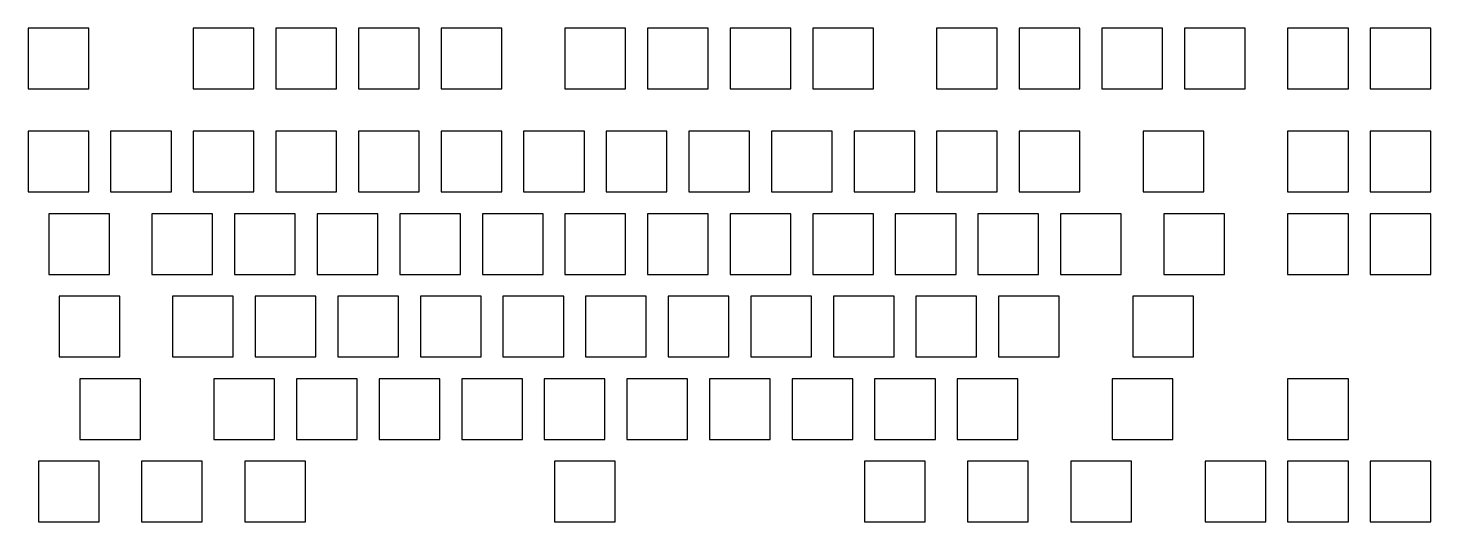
# Model space of a CAD drawing. Extents: x 5 to 329, y 10 to 124.
import ezdxf

# ---------------------------------------------------------------- set-up
doc = ezdxf.new("R2010")
doc.units = 0
doc.layers.get('0').update_dxf_attribs({"linetype": 'CONTINUOUS'})

msp = doc.modelspace()

# ---------------------------------------------------------------- linework, layer by layer
at = {"color": 7}
for points in [[(19.050029, 110.185371), (19.050029, 124.185392), (5.050008, 124.185392)], [(5.050008, 124.185392), (5.050008, 110.185371)], [(57.150088, 110.185371), (57.150088, 124.185392), (43.150067, 124.185392)], [(43.150067, 124.185392), (43.150067, 110.185371)], [(76.200118, 110.185371), (76.200118, 124.185392), (62.200096, 124.185392)], [(62.200096, 124.185392), (62.200096, 110.185371)], [(95.250147, 110.185371), (95.250147, 124.185392), (81.250126, 124.185392)], [(81.250126, 124.185392), (81.250126, 110.185371)], [(114.300177, 110.185371), (114.300177, 124.185392), (100.300155, 124.185392)], [(100.300155, 124.185392), (100.300155, 110.185371)], [(142.875221, 110.185371), (142.875221, 124.185392), (128.875199, 124.185392)], [(128.875199, 124.185392), (128.875199, 110.185371)], [(161.925251, 110.185371), (161.925251, 124.185392), (147.925229, 124.185392)], [(147.925229, 124.185392), (147.925229, 110.185371)], [(180.97528, 110.185371), (180.97528, 124.185392), (166.975258, 124.185392)], [(166.975258, 124.185392), (166.975258, 110.185371)], [(200.02531, 110.185371), (200.02531, 124.185392), (186.025288, 124.185392)], [(186.025288, 124.185392), (186.025288, 110.185371)], [(228.600354, 110.185371), (228.600354, 124.185392), (214.600332, 124.185392)], [(214.600332, 124.185392), (214.600332, 110.185371)], [(247.650383, 110.185371), (247.650383, 124.185392), (233.650362, 124.185392)], [(233.650362, 124.185392), (233.650362, 110.185371)], [(266.700413, 110.185371), (266.700413, 124.185392), (252.700391, 124.185392)], [(252.700391, 124.185392), (252.700391, 110.185371)], [(285.750442, 110.185371), (285.750442, 124.185392), (271.750421, 124.185392)], [(271.750421, 124.185392), (271.750421, 110.185371)], [(309.562979, 110.185371), (309.562979, 124.185392), (295.562957, 124.185392)], [(295.562957, 124.185392), (295.562957, 110.185371)], [(328.613009, 110.185371), (328.613009, 124.185392), (314.612987, 124.185392)], [(314.612987, 124.185392), (314.612987, 110.185371)], [(5.050008, 110.185371), (19.050029, 110.185371)], [(43.150067, 110.185371), (57.150088, 110.185371)], [(62.200096, 110.185371), (76.200118, 110.185371)], [(81.250126, 110.185371), (95.250147, 110.185371)], [(100.300155, 110.185371), (114.300177, 110.185371)], [(128.875199, 110.185371), (142.875221, 110.185371)], [(147.925229, 110.185371), (161.925251, 110.185371)], [(166.975258, 110.185371), (180.97528, 110.185371)], [(186.025288, 110.185371), (200.02531, 110.185371)], [(214.600332, 110.185371), (228.600354, 110.185371)], [(233.650362, 110.185371), (247.650383, 110.185371)], [(252.700391, 110.185371), (266.700413, 110.185371)], [(271.750421, 110.185371), (285.750442, 110.185371)], [(295.562957, 110.185371), (309.562979, 110.185371)], [(314.612987, 110.185371), (328.613009, 110.185371)], [(19.050029, 86.372834), (19.050029, 100.372855), (5.050008, 100.372855)], [(5.050008, 100.372855), (5.050008, 86.372834)], [(38.100059, 86.372834), (38.100059, 100.372855), (24.100037, 100.372855)], [(24.100037, 100.372855), (24.100037, 86.372834)], [(57.150088, 86.372834), (57.150088, 100.372855), (43.150067, 100.372855)], [(43.150067, 100.372855), (43.150067, 86.372834)], [(76.200118, 86.372834), (76.200118, 100.372855), (62.200096, 100.372855)], [(62.200096, 100.372855), (62.200096, 86.372834)], [(95.250147, 86.372834), (95.250147, 100.372855), (81.250126, 100.372855)], [(81.250126, 100.372855), (81.250126, 86.372834)], [(114.300177, 86.372834), (114.300177, 100.372855), (100.300155, 100.372855)], [(100.300155, 100.372855), (100.300155, 86.372834)], [(133.350206, 86.372834), (133.350206, 100.372855), (119.350185, 100.372855)], [(119.350185, 100.372855), (119.350185, 86.372834)], [(152.400236, 86.372834), (152.400236, 100.372855), (138.400214, 100.372855)], [(138.400214, 100.372855), (138.400214, 86.372834)], [(171.450265, 86.372834), (171.450265, 100.372855), (157.450244, 100.372855)], [(157.450244, 100.372855), (157.450244, 86.372834)], [(190.500295, 86.372834), (190.500295, 100.372855), (176.500273, 100.372855)], [(176.500273, 100.372855), (176.500273, 86.372834)], [(209.550324, 86.372834), (209.550324, 100.372855), (195.550303, 100.372855)], [(195.550303, 100.372855), (195.550303, 86.372834)], [(228.600354, 86.372834), (228.600354, 100.372855), (214.600332, 100.372855)], [(214.600332, 100.372855), (214.600332, 86.372834)], [(247.650383, 86.372834), (247.650383, 100.372855), (233.650362, 100.372855)], [(233.650362, 100.372855), (233.650362, 86.372834)], [(276.225427, 86.372834), (276.225427, 100.372855), (262.225406, 100.372855)], [(262.225406, 100.372855), (262.225406, 86.372834)], [(309.562979, 86.372834), (309.562979, 100.372855), (295.562957, 100.372855)], [(295.562957, 100.372855), (295.562957, 86.372834)], [(328.613009, 86.372834), (328.613009, 100.372855), (314.612987, 100.372855)], [(314.612987, 100.372855), (314.612987, 86.372834)], [(5.050008, 86.372834), (19.050029, 86.372834)], [(24.100037, 86.372834), (38.100059, 86.372834)], [(43.150067, 86.372834), (57.150088, 86.372834)], [(62.200096, 86.372834), (76.200118, 86.372834)], [(81.250126, 86.372834), (95.250147, 86.372834)], [(100.300155, 86.372834), (114.300177, 86.372834)], [(119.350185, 86.372834), (133.350206, 86.372834)], [(138.400214, 86.372834), (152.400236, 86.372834)], [(157.450244, 86.372834), (171.450265, 86.372834)], [(176.500273, 86.372834), (190.500295, 86.372834)], [(195.550303, 86.372834), (209.550324, 86.372834)], [(214.600332, 86.372834), (228.600354, 86.372834)], [(233.650362, 86.372834), (247.650383, 86.372834)], [(262.225406, 86.372834), (276.225427, 86.372834)], [(295.562957, 86.372834), (309.562979, 86.372834)], [(314.612987, 86.372834), (328.613009, 86.372834)], [(23.812537, 67.322804), (23.812537, 81.322826), (9.812515, 81.322826)], [(9.812515, 81.322826), (9.812515, 67.322804)], [(47.625074, 67.322804), (47.625074, 81.322826), (33.625052, 81.322826)], [(33.625052, 81.322826), (33.625052, 67.322804)], [(66.675103, 67.322804), (66.675103, 81.322826), (52.675082, 81.322826)], [(52.675082, 81.322826), (52.675082, 67.322804)], [(85.725133, 67.322804), (85.725133, 81.322826), (71.725111, 81.322826)], [(71.725111, 81.322826), (71.725111, 67.322804)], [(104.775162, 67.322804), (104.775162, 81.322826), (90.77514, 81.322826)], [(90.77514, 81.322826), (90.77514, 67.322804)], [(123.825192, 67.322804), (123.825192, 81.322826), (109.82517, 81.322826)], [(109.82517, 81.322826), (109.82517, 67.322804)], [(142.875221, 67.322804), (142.875221, 81.322826), (128.875199, 81.322826)], [(128.875199, 81.322826), (128.875199, 67.322804)], [(161.925251, 67.322804), (161.925251, 81.322826), (147.925229, 81.322826)], [(147.925229, 81.322826), (147.925229, 67.322804)], [(180.97528, 67.322804), (180.97528, 81.322826), (166.975258, 81.322826)], [(166.975258, 81.322826), (166.975258, 67.322804)], [(200.02531, 67.322804), (200.02531, 81.322826), (186.025288, 81.322826)], [(186.025288, 81.322826), (186.025288, 67.322804)], [(219.075339, 67.322804), (219.075339, 81.322826), (205.075317, 81.322826)], [(205.075317, 81.322826), (205.075317, 67.322804)], [(238.125369, 67.322804), (238.125369, 81.322826), (224.125347, 81.322826)], [(224.125347, 81.322826), (224.125347, 67.322804)], [(257.175398, 67.322804), (257.175398, 81.322826), (243.175376, 81.322826)], [(243.175376, 81.322826), (243.175376, 67.322804)], [(280.987935, 67.322804), (280.987935, 81.322826), (266.987913, 81.322826)], [(266.987913, 81.322826), (266.987913, 67.322804)], [(309.562979, 67.322804), (309.562979, 81.322826), (295.562957, 81.322826)], [(295.562957, 81.322826), (295.562957, 67.322804)], [(328.613009, 67.322804), (328.613009, 81.322826), (314.612987, 81.322826)], [(314.612987, 81.322826), (314.612987, 67.322804)], [(9.812515, 67.322804), (23.812537, 67.322804)], [(33.625052, 67.322804), (47.625074, 67.322804)], [(52.675082, 67.322804), (66.675103, 67.322804)], [(71.725111, 67.322804), (85.725133, 67.322804)], [(90.77514, 67.322804), (104.775162, 67.322804)], [(109.82517, 67.322804), (123.825192, 67.322804)], [(128.875199, 67.322804), (142.875221, 67.322804)], [(147.925229, 67.322804), (161.925251, 67.322804)], [(166.975258, 67.322804), (180.97528, 67.322804)], [(186.025288, 67.322804), (200.02531, 67.322804)], [(205.075317, 67.322804), (219.075339, 67.322804)], [(224.125347, 67.322804), (238.125369, 67.322804)], [(243.175376, 67.322804), (257.175398, 67.322804)], [(266.987913, 67.322804), (280.987935, 67.322804)], [(295.562957, 67.322804), (309.562979, 67.322804)], [(314.612987, 67.322804), (328.613009, 67.322804)], [(26.193741, 48.272775), (26.193741, 62.272796), (12.193719, 62.272796)], [(12.193719, 62.272796), (12.193719, 48.272775)], [(52.387581, 48.272775), (52.387581, 62.272796), (38.387559, 62.272796)], [(38.387559, 62.272796), (38.387559, 48.272775)], [(71.437611, 48.272775), (71.437611, 62.272796), (57.437589, 62.272796)], [(57.437589, 62.272796), (57.437589, 48.272775)], [(90.48764, 48.272775), (90.48764, 62.272796), (76.487618, 62.272796)], [(76.487618, 62.272796), (76.487618, 48.272775)], [(109.53767, 48.272775), (109.53767, 62.272796), (95.537648, 62.272796)], [(95.537648, 62.272796), (95.537648, 48.272775)], [(128.587699, 48.272775), (128.587699, 62.272796), (114.587677, 62.272796)], [(114.587677, 62.272796), (114.587677, 48.272775)], [(147.637728, 48.272775), (147.637728, 62.272796), (133.637707, 62.272796)], [(133.637707, 62.272796), (133.637707, 48.272775)], [(166.687758, 48.272775), (166.687758, 62.272796), (152.687736, 62.272796)], [(152.687736, 62.272796), (152.687736, 48.272775)], [(185.737787, 48.272775), (185.737787, 62.272796), (171.737766, 62.272796)], [(171.737766, 62.272796), (171.737766, 48.272775)], [(204.787817, 48.272775), (204.787817, 62.272796), (190.787795, 62.272796)], [(190.787795, 62.272796), (190.787795, 48.272775)], [(223.837846, 48.272775), (223.837846, 62.272796), (209.837825, 62.272796)], [(209.837825, 62.272796), (209.837825, 48.272775)], [(242.887876, 48.272775), (242.887876, 62.272796), (228.887854, 62.272796)], [(228.887854, 62.272796), (228.887854, 48.272775)], [(273.844224, 48.272775), (273.844224, 62.272796), (259.844202, 62.272796)], [(259.844202, 62.272796), (259.844202, 48.272775)], [(12.193719, 48.272775), (26.193741, 48.272775)], [(38.387559, 48.272775), (52.387581, 48.272775)], [(57.437589, 48.272775), (71.437611, 48.272775)], [(76.487618, 48.272775), (90.48764, 48.272775)], [(95.537648, 48.272775), (109.53767, 48.272775)], [(114.587677, 48.272775), (128.587699, 48.272775)], [(133.637707, 48.272775), (147.637728, 48.272775)], [(152.687736, 48.272775), (166.687758, 48.272775)], [(171.737766, 48.272775), (185.737787, 48.272775)], [(190.787795, 48.272775), (204.787817, 48.272775)], [(209.837825, 48.272775), (223.837846, 48.272775)], [(228.887854, 48.272775), (242.887876, 48.272775)], [(259.844202, 48.272775), (273.844224, 48.272775)], [(30.956248, 29.222745), (30.956248, 43.222767), (16.956326, 43.222767)], [(16.956326, 43.222767), (16.956326, 29.222745)], [(61.912596, 29.222745), (61.912596, 43.222767), (47.912574, 43.222767)], [(47.912574, 43.222767), (47.912574, 29.222745)], [(80.962625, 29.222745), (80.962625, 43.222767), (66.962604, 43.222767)], [(66.962604, 43.222767), (66.962604, 29.222745)], [(100.012655, 29.222745), (100.012655, 43.222767), (86.012633, 43.222767)], [(86.012633, 43.222767), (86.012633, 29.222745)], [(119.062684, 29.222745), (119.062684, 43.222767), (105.062663, 43.222767)], [(105.062663, 43.222767), (105.062663, 29.222745)], [(138.112714, 29.222745), (138.112714, 43.222767), (124.112692, 43.222767)], [(124.112692, 43.222767), (124.112692, 29.222745)], [(157.162743, 29.222745), (157.162743, 43.222767), (143.162722, 43.222767)], [(143.162722, 43.222767), (143.162722, 29.222745)], [(176.212773, 29.222745), (176.212773, 43.222767), (162.212751, 43.222767)], [(162.212751, 43.222767), (162.212751, 29.222745)], [(195.262802, 29.222745), (195.262802, 43.222767), (181.262781, 43.222767)], [(181.262781, 43.222767), (181.262781, 29.222745)], [(214.312832, 29.222745), (214.312832, 43.222767), (200.31281, 43.222767)], [(200.31281, 43.222767), (200.31281, 29.222745)], [(233.362861, 29.222745), (233.362861, 43.222767), (219.362839, 43.222767)], [(219.362839, 43.222767), (219.362839, 29.222745)], [(269.081716, 29.222745), (269.081716, 43.222767), (255.081595, 43.222767)], [(255.081595, 43.222767), (255.081595, 29.222745)], [(309.562979, 29.222745), (309.562979, 43.222767), (295.562957, 43.222767)], [(295.562957, 43.222767), (295.562957, 29.222745)], [(16.956326, 29.222745), (30.956248, 29.222745)], [(47.912574, 29.222745), (61.912596, 29.222745)], [(66.962604, 29.222745), (80.962625, 29.222745)], [(86.012633, 29.222745), (100.012655, 29.222745)], [(105.062663, 29.222745), (119.062684, 29.222745)], [(124.112692, 29.222745), (138.112714, 29.222745)], [(143.162722, 29.222745), (157.162743, 29.222745)], [(162.212751, 29.222745), (176.212773, 29.222745)], [(181.262781, 29.222745), (195.262802, 29.222745)], [(200.31281, 29.222745), (214.312832, 29.222745)], [(219.362839, 29.222745), (233.362861, 29.222745)], [(255.081595, 29.222745), (269.081716, 29.222745)], [(295.562957, 29.222745), (309.562979, 29.222745)], [(21.431233, 10.172716), (21.431233, 24.172737), (7.431212, 24.172737)], [(7.431212, 24.172737), (7.431212, 10.172716)], [(45.24377, 10.172716), (45.24377, 24.172737), (31.243748, 24.172737)], [(31.243748, 24.172737), (31.243748, 10.172716)], [(69.056307, 10.172716), (69.056307, 24.172737), (55.056285, 24.172737)], [(55.056285, 24.172737), (55.056285, 10.172716)], [(140.494017, 10.172716), (140.494017, 24.172737), (126.493896, 24.172737)], [(126.493896, 24.172737), (126.493896, 10.172716)], [(211.931528, 10.172716), (211.931528, 24.172737), (197.931506, 24.172737)], [(197.931506, 24.172737), (197.931506, 10.172716)], [(235.744065, 10.172716), (235.744065, 24.172737), (221.744043, 24.172737)], [(221.744043, 24.172737), (221.744043, 10.172716)], [(259.556602, 10.172716), (259.556602, 24.172737), (245.55658, 24.172737)], [(245.55658, 24.172737), (245.55658, 10.172716)], [(290.51295, 10.172716), (290.51295, 24.172737), (276.512928, 24.172737)], [(276.512928, 24.172737), (276.512928, 10.172716)], [(309.562979, 10.172716), (309.562979, 24.172737), (295.562957, 24.172737)], [(295.562957, 24.172737), (295.562957, 10.172716)], [(328.613009, 10.172716), (328.613009, 24.172737), (314.612987, 24.172737)], [(314.612987, 24.172737), (314.612987, 10.172716)], [(7.431212, 10.172716), (21.431233, 10.172716)], [(31.243748, 10.172716), (45.24377, 10.172716)], [(55.056285, 10.172716), (69.056307, 10.172716)], [(126.493896, 10.172716), (140.494017, 10.172716)], [(197.931506, 10.172716), (211.931528, 10.172716)], [(221.744043, 10.172716), (235.744065, 10.172716)], [(245.55658, 10.172716), (259.556602, 10.172716)], [(276.512928, 10.172716), (290.51295, 10.172716)], [(295.562957, 10.172716), (309.562979, 10.172716)], [(314.612987, 10.172716), (328.613009, 10.172716)]]:
    msp.add_lwpolyline(points, dxfattribs=at)

doc.saveas('drawing.dxf')
